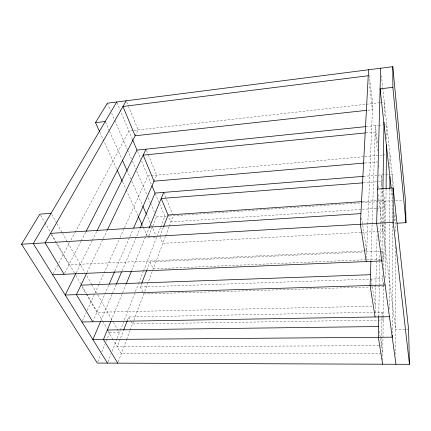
<?xml version="1.0" encoding="UTF-8"?>
<svg xmlns="http://www.w3.org/2000/svg" width="431" height="431" viewBox="0 0 431 431"><rect width="100%" height="100%" fill="white"/><g stroke="black" fill="none" stroke-linecap="round" stroke-linejoin="round"><path stroke-width="0.32" stroke-dasharray="2.15 1.62" d="M389.473 309.339L389.753 222.186M389.753 221.512L389.856 189.338M389.926 168.101L389.969 154.368L388.681 154.487M385.185 277.661L386.074 189.177M386.58 138.992L386.726 124.484L385.389 124.618M382.68 360.203L383.202 318.013M383.213 317.345L383.649 281.993M383.8 269.483L384.382 222.477M384.393 221.814L384.646 201.255L383.191 189.398M381.931 318.164L381.537 345.667L117.21 346.788L120.324 338.718M381.936 317.491L382.017 312.125L373.952 312.281M370.159 287.014L383.59 286.604L382.491 278.712L382.556 274.105M382.733 261.606L382.884 251.079L380.196 251.203M381.925 253.579L382.933 189.344M384.091 115.551L384.301 102.206L380.428 102.643M378.741 316.462L379.312 286.232M379.323 285.559L379.77 262.048M379.781 261.38L379.91 254.662M380.153 241.899L380.481 224.432M380.492 223.759L381.419 174.905L382.227 181.494M375.212 312.523L377.125 233.65M377.664 211.492L377.793 206.12M378.235 187.991L378.332 183.962M378.736 167.174L378.838 163.144M370.919 260.631L372.115 224.443M372.136 223.77L375.39 125.647L377.653 144.126M366.415 258.196L372.68 103.515L369.038 73.749M118.202 361.889L126.418 340.07M126.655 339.445L129.925 330.766M130.157 330.146L133.669 320.815M133.906 320.19L143.798 293.926L140.301 286.96L141.513 283.824M144.741 291.415L165.385 236.592M165.617 235.978L169.081 226.787M169.313 226.173L173.24 215.737M120.567 338.098L123.444 330.647M127.517 320.088L128.713 316.984L373.278 312.292M146.836 270.027L149.983 261.876L363.419 251.979M159.809 236.42L163.349 227.25M107.955 361.868L111.106 353.808M112.076 351.324L116.92 338.922M117.162 338.303L120.077 330.852M120.319 330.227L138.362 284.045M138.604 283.426L143.237 271.568M143.48 270.943L156.647 237.244L152.676 237.476M156.889 236.63L160.499 227.396M160.736 226.781L164.825 216.314L159.939 204.703M97.821 361.835L100.822 354.427M101.818 351.96L105.062 343.938M106.064 341.471L109.56 332.834L108.197 330.518M148.787 235.908L152.509 226.701M152.757 226.092L156.48 216.885L155.677 215.031M111.15 320.696L125.884 284.719M131.73 270.447L145.705 236.328M145.958 235.709L149.261 227.643M100.902 320.659L112.125 294.228M112.389 293.608L116.063 284.95M122.097 270.727L139.951 228.678M92.767 321.785L108.709 285.198M114.872 271.045L133.104 229.2M154.018 181.203L156.647 175.175L148.032 154.126M82.493 320.75L86.081 312.804M87.186 310.358L99.049 284.067M99.324 283.458L119.775 238.154M120.05 237.546L124.193 228.36M124.467 227.751L147.844 175.956L364.287 156.658M87.03 272.44L102.944 239.173M103.235 238.569L106.996 230.704M76.185 272.85L91.986 240.94M92.282 240.336L96.765 231.291M64.693 273.065L80.909 241.462M81.217 240.864L85.812 231.905M135.135 135.77L138.13 129.925L128.745 106.985M53.25 273.561L57.603 265.361M58.848 263.018L69.736 242.491M71.002 240.11L74.784 232.977M75.102 232.384L128.912 130.965L133.524 130.442M134.181 130.367L379.781 102.713M367.751 110.217L372.432 109.706L368.893 81.076M366.027 126.606L378.057 125.373M378.725 125.302L382.723 124.893M365.822 132.893L375.18 131.961L377.637 151.852M364.96 156.598L382.243 155.058M382.89 155.004L385.465 154.772M364.815 163.015L377.529 161.916M363.333 176.36L390.103 174.21M390.772 174.156L392.108 174.049L392.118 188.6M363.177 182.846L381.295 181.44L381.958 186.785M362.789 201.573L383.606 200.135L383.278 223.301L384.274 231.108L377.567 231.479M156.48 216.885L166.77 216.184M169.356 216.006L392.399 200.727M395.636 200.501L402.813 200.011M375.827 208.448L170.929 221.884L168.074 215.015M376.5 208.405L384.56 207.877L382.286 189.451M148.038 237.745L152.014 237.513M360.79 232.406L162.848 243.337L160.063 236.996M361.464 232.368L376.893 231.517M363.355 250.966L68.96 264.747L56.213 243.079M364.028 250.934L366.716 250.81L361.528 217.607M366.102 251.855L379.528 251.23M366.447 259.694L153.247 268.825L149.983 261.876M367.12 259.661L381.914 259.031M382.588 258.999L383.929 258.939L382.884 251.079M140.301 286.96L382.491 278.712M143.798 293.926L369.486 287.035M372.007 306.247L96.91 312.276L81.631 286.292M109.56 332.834L119.344 332.721L118.353 330.992M408.599 329.446L395.755 329.591L378.224 194.403M381.419 353.517L121.283 353.711L113.466 340.42M40.53 215.29L44.608 222.24M44.953 222.816L50.05 231.501M51.752 234.399L55.831 241.344M56.17 241.926L74.536 273.195M75.894 275.511L80.656 283.614M82.014 285.931L86.437 293.457M86.776 294.039L102.416 320.675M102.756 321.251L106.84 328.201M51.187 234.523L55.879 242.508M108.019 331.159L113.127 339.843M51.758 214.466L56.768 223.231M57.102 223.818L62.112 232.584M62.447 233.171L67.457 241.936M67.791 242.518L84.923 272.494M86.89 275.932L91.474 283.959M91.803 284.535L97.363 294.26M97.686 294.831L113.078 321.758M113.407 322.34L118.024 330.415M128.713 316.984L130.604 320.465M130.916 321.047L132.489 323.945L383.181 320.017L382.696 316.731M99.97 132.446L116.736 169.178M122.609 182.038L125.96 189.381M126.24 189.996L137.979 215.705M142.171 224.89L143.006 226.728M143.286 227.342L147.203 235.908M105.498 122.113L109.312 130.701M109.587 131.315L121.811 158.834M126.935 170.358L130.717 178.881M131.8 181.316L142.537 205.479M146.249 213.835L150.252 222.838M151.319 225.241L155.85 235.445M107.33 103.198L110.535 110.611M111.607 113.084L114.544 119.877M114.813 120.497L127.366 149.535M127.63 150.155L131.374 158.807M132.441 161.28L135.646 168.693M136.713 171.161L147.133 195.259M148.199 197.732L150.338 202.678M150.602 203.292L154.61 212.564M116.984 102.61L132.29 138.987M137.484 151.329L140.592 158.721M141.627 161.183L151.448 184.527M155.311 193.708L158.915 202.258M126.719 102.023L128.492 106.36M146.513 150.414L147.779 153.506M163.694 192.398L172.486 213.895M371.166 279.293L375.369 306.177M379.269 331.153L380.304 337.753M380.406 338.41L382.766 353.517M382.017 312.125L382.599 316.074M391.31 189.225L392.129 196.536M393.81 211.556L395.125 223.312M381.408 75.565L382.712 87.552M382.782 88.22L393.476 186.634M395.071 214.611L395.168 231.388M395.265 246.855L395.917 356.265M392.124 189.263L392.151 221.319M392.151 221.987L392.253 333.168"/><path stroke-width="0.65" d="M389.861 188.665L389.899 176.602M386.079 188.503L386.515 144.924M382.943 188.67L383.989 122.221M378.741 316.462L378.343 337.301L382.631 364.217M380.611 68.238L376.662 223.301L395.96 364.27M370.897 261.299L370.094 285.489L375.105 316.963M368.553 69.779L360.343 224.26L366.28 261.558M123.681 330.022L127.274 320.712M141.756 283.199L146.594 270.657M163.586 226.636L168.074 215.015L161.199 198.486L362.509 182.895M110.896 321.316L103.451 339.493L117.728 363.15M126.138 284.094L131.477 271.067M149.261 227.643L163.694 192.398M100.644 321.273L92.87 339.58L392.253 337.187L392.253 335.178M116.322 284.331L121.574 271.966M140.21 228.058L155.058 193.093L151.965 185.75M109.242 283.97L114.608 271.659M133.642 227.967L154.018 181.203L143.167 155.106L365.154 132.958M86.739 273.044L76.4 294.659L92.767 321.785M107.287 230.1L146.007 149.174M75.888 273.448L65.21 295.009L385.115 285.02M97.061 230.687L136.966 150.101L132.549 139.606M86.119 231.312L135.135 135.77L122.959 106.479L368.236 75.754M126.213 100.784L45.126 242.825L64.084 274.251M116.726 101.996L33.262 243.526L107.475 363.107M377.534 189.09L393.137 187.938L408.599 329.446L409.45 364.324L97.325 363.069L21.55 244.215L39.851 214.132L51.09 213.297M99.69 131.838L95.499 122.652L107.33 103.198L392.803 66.676L405.426 199.833L405.986 222.682L397.037 223.204M95.499 122.652L105.223 121.499M392.803 66.676L392.862 87.337L380.088 88.851L391.159 187.894M135.135 135.77L366.415 110.363M136.966 150.101L366.027 126.606M154.018 181.203L364.147 163.069M155.058 193.093L363.333 176.36M168.074 215.015L362.121 201.622M50.513 233.386L360.909 213.625M21.55 244.215L393.228 222.326L393.137 187.938M52.63 274.736L381.812 260.906M80.953 285.139L370.45 274.703M81.944 321.968L389.452 316.715M107.341 330.006L378.547 326.536M117.016 169.792L122.329 181.424M138.259 216.319L141.891 224.276M122.35 160.046L126.935 170.358M142.801 206.077L146.249 213.835M393.228 222.326L409.45 364.324M392.862 87.337L405.986 222.682"/></g></svg>
